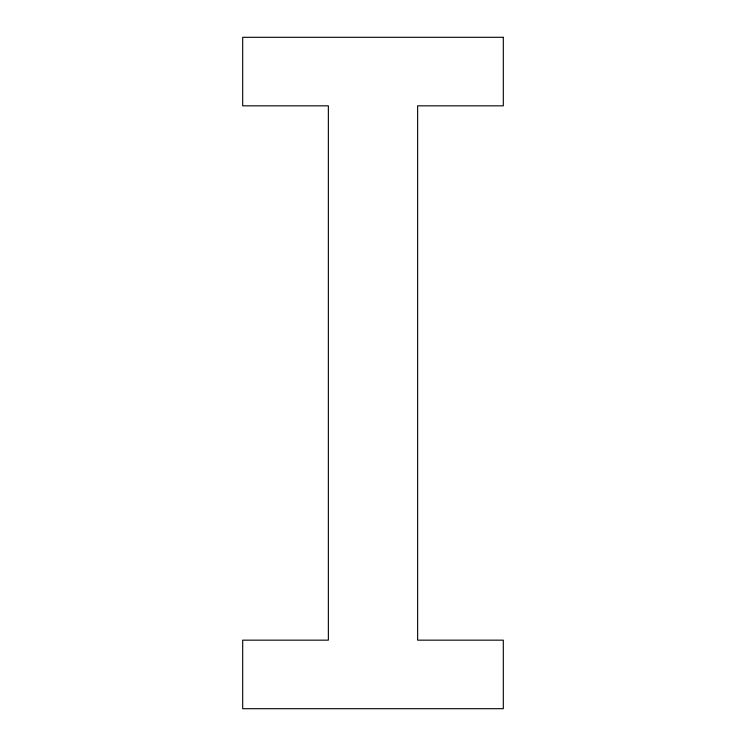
<?xml version="1.0" encoding="UTF-8"?>
<svg xmlns="http://www.w3.org/2000/svg" width="746" height="746" viewBox="0 0 746 746"><rect width="100%" height="100%" fill="white"/><g stroke="black" fill="none" stroke-linecap="round" stroke-linejoin="round"><path stroke-width="1.12" d="M503.308 37.3L242.692 37.3L242.692 105.839L328.361 105.839L328.361 640.161L242.692 640.161L242.692 708.7L503.308 708.7L503.308 640.161L417.639 640.161L417.639 105.839L503.308 105.839L503.308 37.3"/></g></svg>
